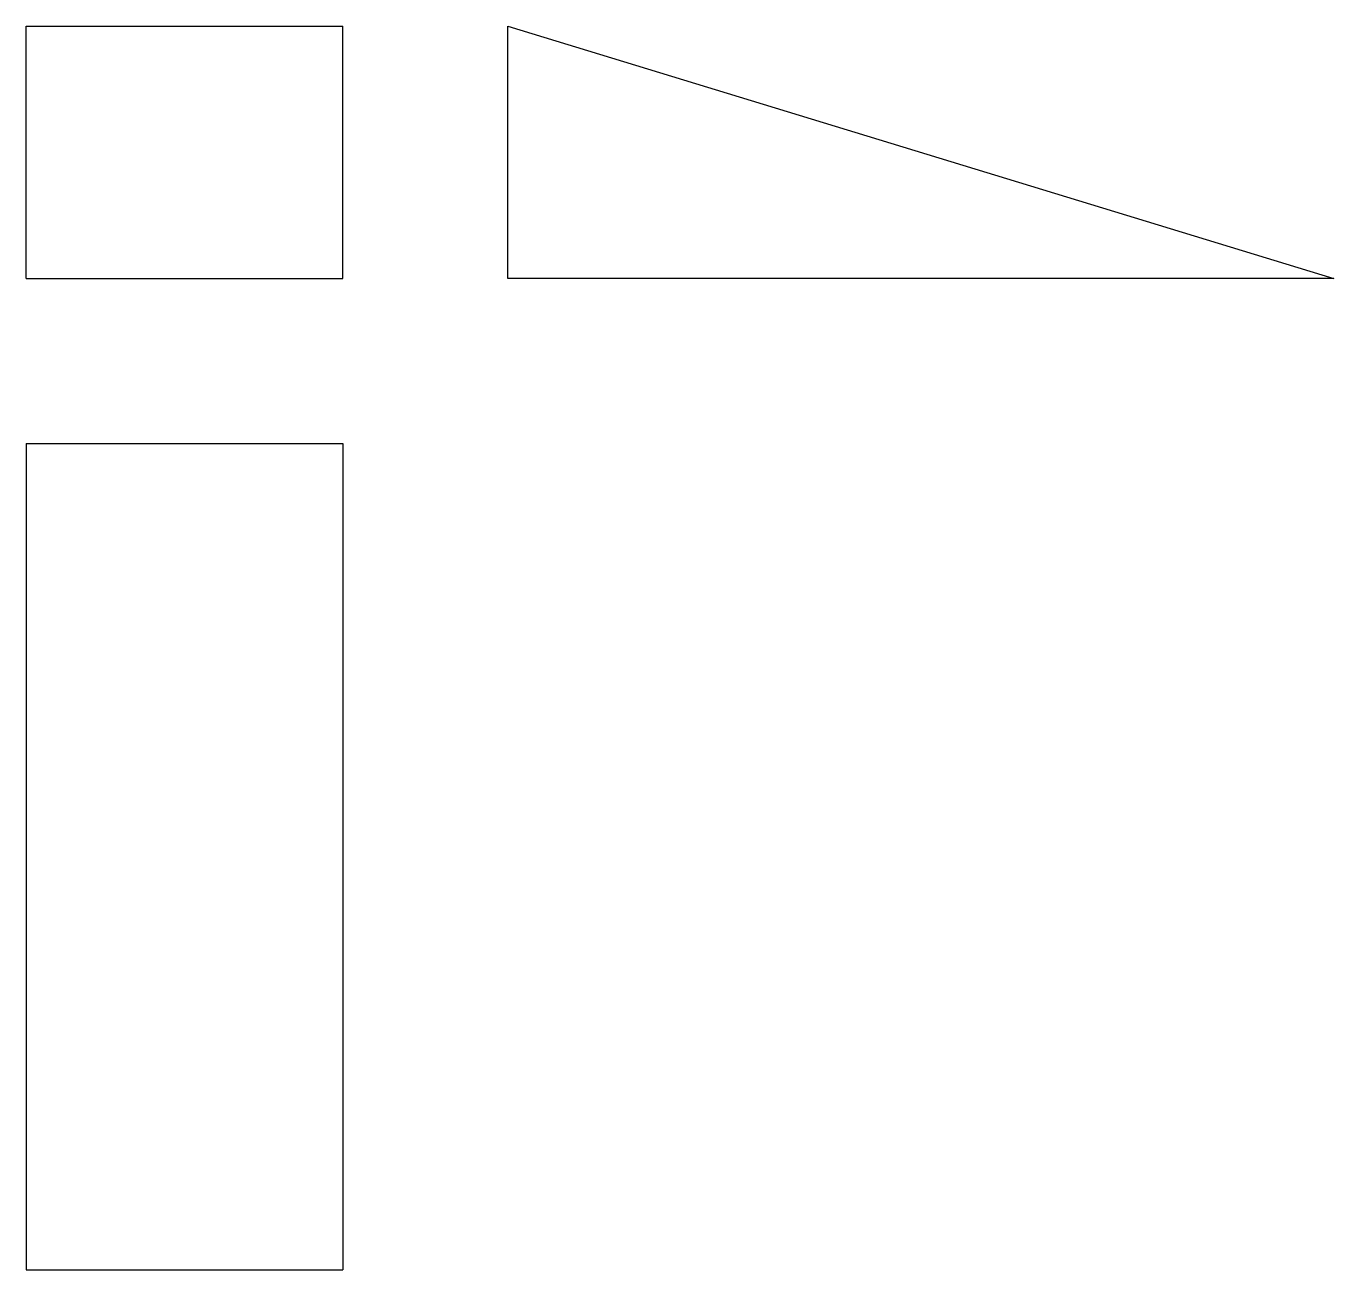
# Model space of a CAD drawing. Extents: x 0 to 2.07, y 0 to 1.96.
import ezdxf

# ---------------------------------------------------------------- set-up
doc = ezdxf.new("R2010")
doc.units = 0
for name, color, linetype in [('FRONT', 7, 'CONTINUOUS'), ('LEFT', 7, 'CONTINUOUS'), ('TOP', 7, 'CONTINUOUS')]:
    doc.layers.add(name, color=color, linetype=linetype)

msp = doc.modelspace()

# ---------------------------------------------------------------- linework, layer by layer
at = {"layer": 'FRONT'}
for p, q in [((0, 1.963898), (0.5, 1.963898)), ((0, 1.565625), (0, 1.963898)), ((0.5, 1.565625), (0.5, 1.963898)), ((0, 1.565625), (0.5, 1.565625))]:
    msp.add_line(p, q, dxfattribs=at)
at = {"layer": 'LEFT'}
for p, q in [((0.760938, 1.565625), (0.760938, 1.963898)), ((0.760938, 1.963898), (2.065625, 1.565625)), ((2.065625, 1.565625), (0.760938, 1.565625))]:
    msp.add_line(p, q, dxfattribs=at)
at = {"layer": 'TOP'}
for p, q in [((0, 1.304688), (0.5, 1.304688)), ((0, 1.304688), (0, 0)), ((0.5, 1.304688), (0.5, 0)), ((0, 0), (0.5, 0))]:
    msp.add_line(p, q, dxfattribs=at)

doc.saveas('drawing.dxf')
